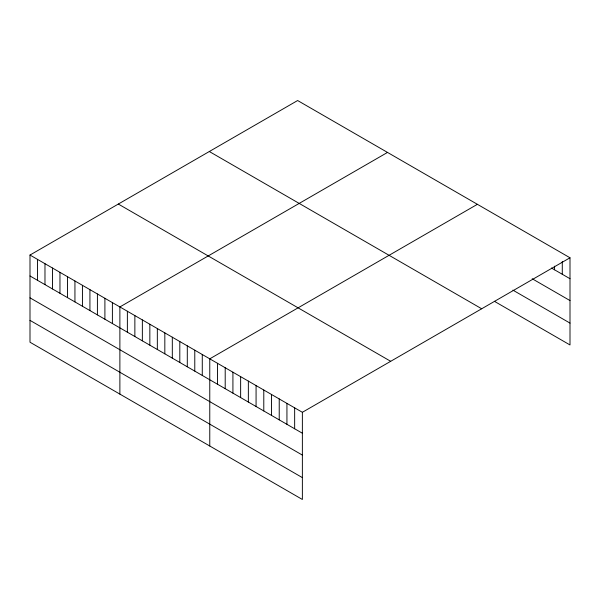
<?xml version="1.0" encoding="UTF-8"?>
<svg xmlns="http://www.w3.org/2000/svg" width="600" height="600" viewBox="0 0 600 600"><rect width="100%" height="100%" fill="white"/><g stroke="black" fill="none" stroke-linecap="round" stroke-linejoin="round"><path stroke-width="0.9" d="M30 255.045L302.37 412.298L302.37 499.47L30 342.218L30 255.045L297.63 100.53L570 257.782L570 344.955L494.37 301.298M387.51 152.422L119.88 306.938L119.88 394.11M477.39 204.315L209.767 358.83L209.767 446.002M302.37 412.298L570 257.782M551.475 268.028L570 278.715M532.185 278.745L570 300.577M512.895 290.13L570 323.1M209.31 151.515L481.68 308.767M118.32 204.053L390.69 361.305M30 275.978L302.37 433.23M30 297.84L302.37 455.092M30 320.362L302.37 477.615M562.283 261.517L562.283 274.26M554.565 266.168L554.565 269.805M294.653 407.842L294.653 428.775M286.935 403.38L286.935 424.32M279.225 398.925L279.225 419.865M271.507 394.47L271.507 415.41M263.79 390.015L263.79 410.955M256.072 385.56L256.072 406.5M248.355 381.105L248.355 402.045M240.638 376.65L240.638 397.59M232.92 372.195L232.92 393.135M225.202 367.74L225.202 388.673M217.485 363.285L217.485 384.217M202.275 354.502L202.275 375.442M194.782 350.183L194.782 371.115M187.297 345.855L187.297 366.795M179.805 341.528L179.805 362.468M172.312 337.207L172.312 358.14M164.828 332.88L164.828 353.82M157.335 328.56L157.335 349.493M149.843 324.233L149.843 345.173M142.358 319.905L142.358 340.845M134.865 315.585L134.865 336.517M127.373 311.257L127.373 332.197M112.395 302.61L112.395 323.55M104.903 298.282L104.903 319.222M97.41 293.962L97.41 314.895M89.925 289.635L89.925 310.575M82.433 285.315L82.433 306.248M74.94 280.987L74.94 301.928M67.455 276.668L67.455 297.6M59.963 272.34L59.963 293.272M52.47 268.013L52.47 288.952M44.977 263.692L44.977 284.625M37.492 259.365L37.492 280.305"/></g></svg>
